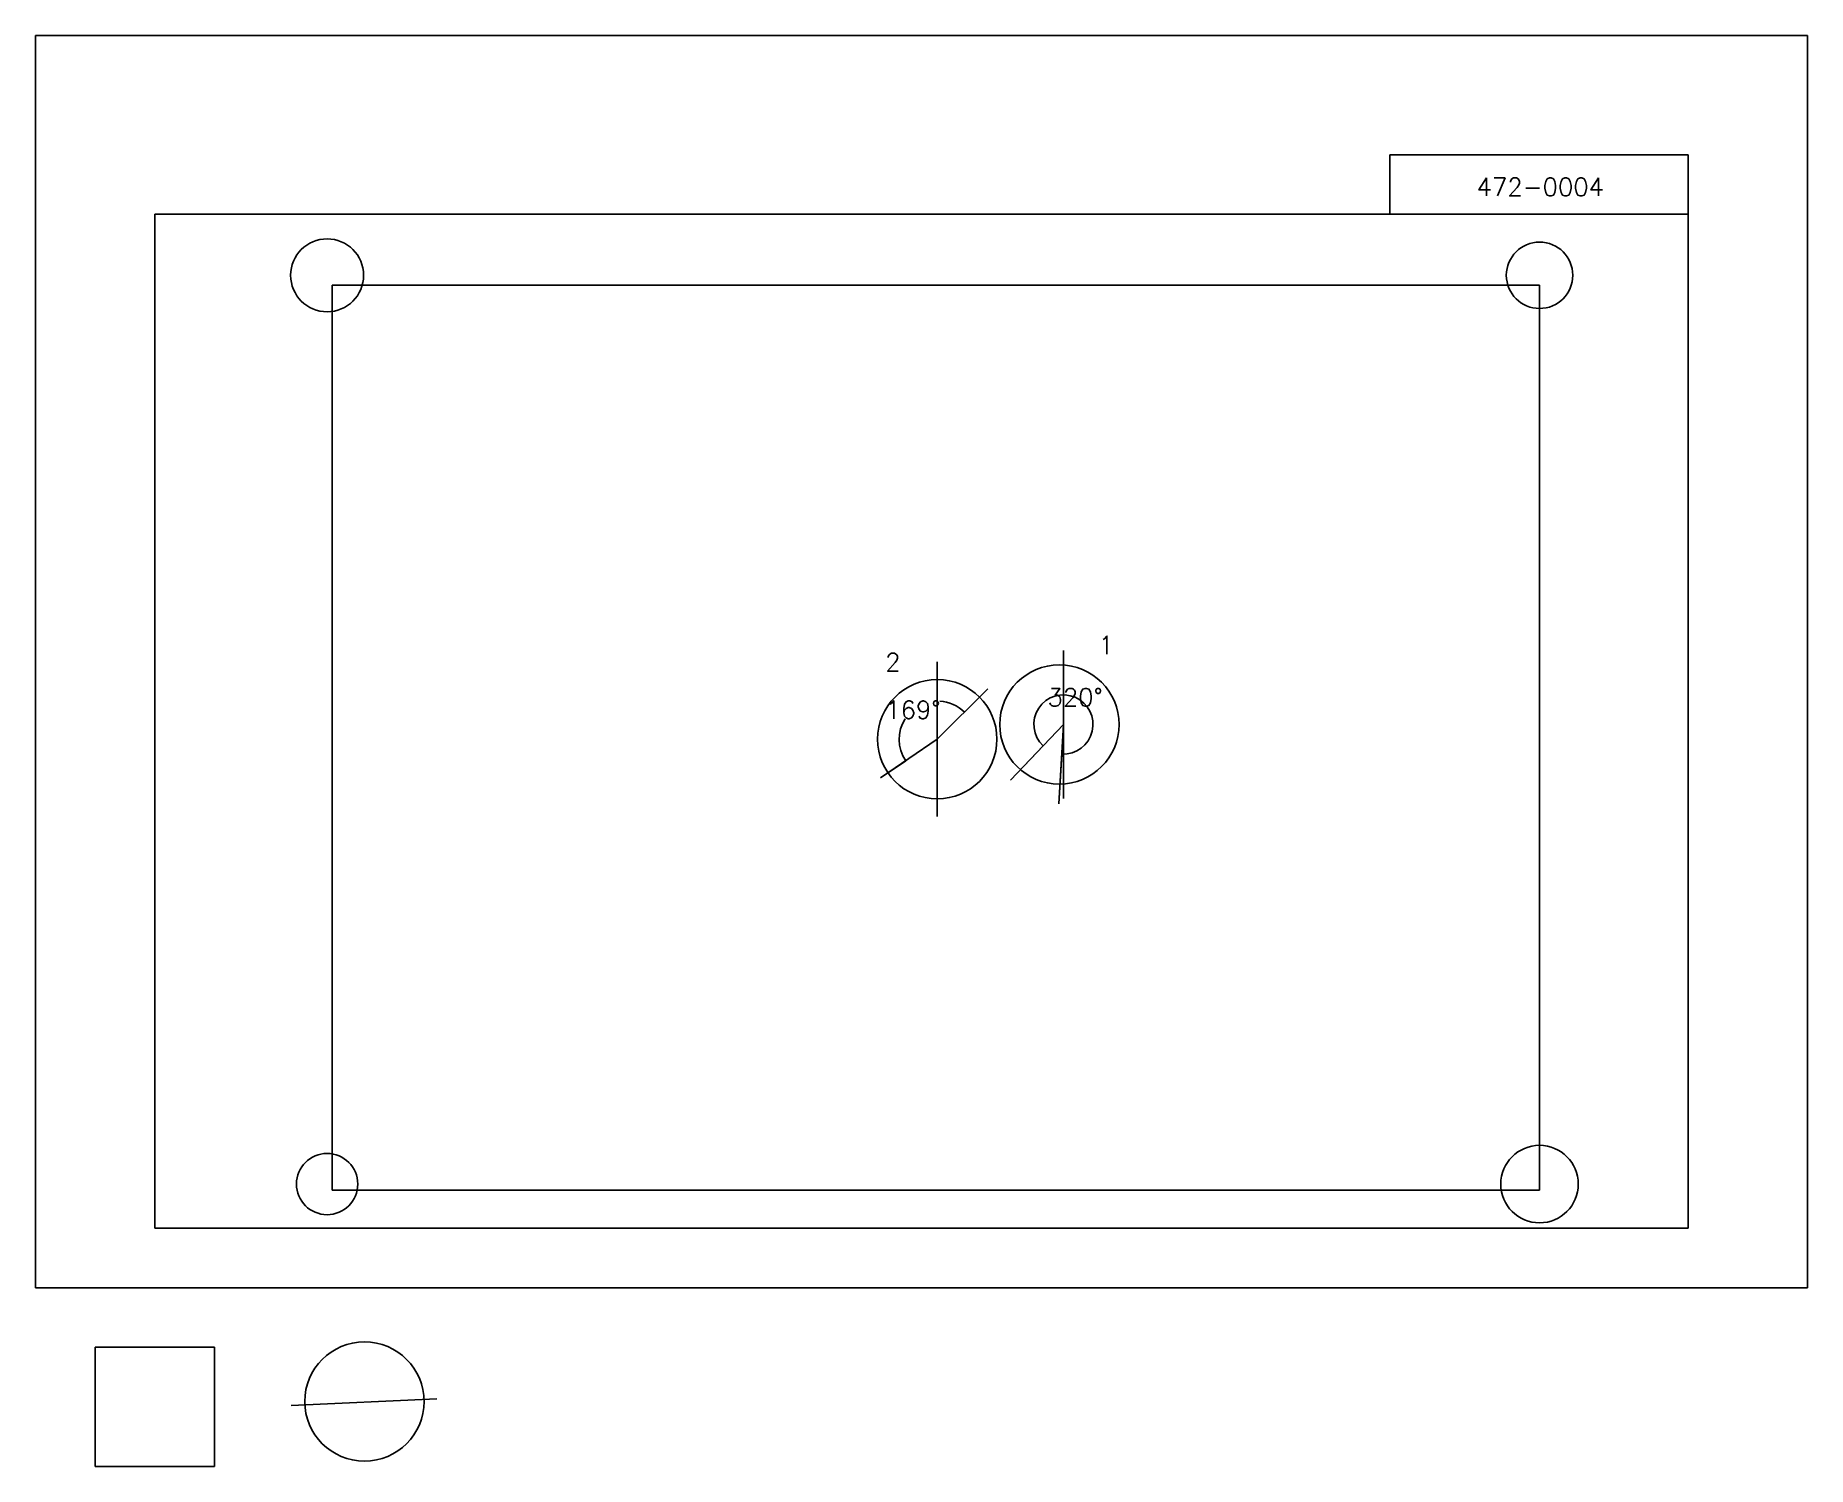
# Model space of a CAD drawing. Extents: x 0 to 1485000, y -150000 to 1050000.
import ezdxf

# ---------------------------------------------------------------- set-up
doc = ezdxf.new("R2010")
doc.units = 0
doc.header["$MEASUREMENT"] = 0
doc.layers.get('0').update_dxf_attribs({"linetype": 'CONTINUOUS'})
doc.layers.get('Defpoints').update_dxf_attribs({"linetype": 'CONTINUOUS'})
for name, color, linetype in [('_0-0_', 7, 'CONTINUOUS'), ('_0-1_V-nasSTD', 7, 'CONTINUOUS'), ('_0-2_番号', 7, 'CONTINUOUS'), ('ADD_LINE', 7, 'CONTINUOUS'), ('文字', 7, 'CONTINUOUS'), ('画像', 7, 'CONTINUOUS')]:
    doc.layers.add(name, color=color, linetype=linetype)
doc.styles.get("Standard").update_dxf_attribs({"font": 'txt', "height": 15000, "bigfont": 'bigfont.shx'})
doc.dimstyles.get("Standard").update_dxf_attribs({"dimtxt": 0.18, "dimasz": 0.18, "dimexe": 0.18, "dimexo": 0.0625, "dimgap": 0.09, "dimtad": 0, "dimtih": 1, "dimtoh": 1, "dimdec": 4, "dimzin": 0, "dimdsep": 46, "dimtxsty": 'Standard', "dimcen": 0.09, "dimadec": 0, "dimazin": 0, "dimtfac": 1, "dimtdec": 4, "dimtofl": 0, "dimtmove": 0, "dimatfit": 3, "dimfxl": 1, "dimtolj": 1, "dimtzin": 0, "dimarcsym": 0})
picture_1 = doc.add_image_def('image1.jpg', size_in_pixel=(800, 600))

# ---------------------------------------------------------------- blocks, each defined once
blk = doc.blocks.new('-000-CCURVE_ORG002')
at = {"layer": '_0-0_', "color": 5, "linetype": 'Continuous'}
for p, q in [((30, -10), (10, -10)), ((10, -10), (10, -30)), ((30, -30), (30, -10)), ((10, -30), (30, -30))]:
    blk.add_line(p, q, dxfattribs=at)
blk = doc.blocks.new('-008-$$ATRU$$11$$背景色$$色$$0_0_0')
at = {"layer": '_0-2_番号'}
blk.add_blockref('-000-CCURVE_ORG002', (0, 0), dxfattribs=at)
blk = doc.blocks.new('*D34')
at = {"layer": '_0-0_', "color": 0, "linetype": 'Continuous', "lineweight": -2}
for p, q in [((798087, 502052), (778440, 482485)), ((708152, 427481), (729233, 441832))]:
    blk.add_line(p, q, dxfattribs=at)
for start, end in [(44.881917, 86.269891), (147.525241, 214.244147)]:
    blk.add_arc((755729, 459868), 32052, start, end, dxfattribs=at)
at = {"layer": '_0-0_', "color": 0}
for points in [[(778440, 482486), (778440, 482486), (778440, 482485)], [(729233, 441832), (729233, 441832), (729233, 441831)]]:
    blk.add_solid(points, dxfattribs=at)
at = {"layer": 'Defpoints', "color": 0}
for p in [(749429, 491295), (798088, 502052), (755729, 459868), (708152, 427480)]:
    blk.add_point(p, dxfattribs=at)
at = {"layer": '_0-0_', "color": 0, "linetype": 'Continuous', "insert": (735314, 484578), "char_height": 15000, "attachment_point": 5}
blk.add_mtext('\\A1;169%%d', dxfattribs=at)
blk = doc.blocks.new('*D35')
at = {"layer": '_0-0_', "color": 0, "linetype": 'Continuous', "lineweight": -2}
for p, q in [((817199, 425607), (844348, 454236)), ((857670, 405746), (860021, 447469))]:
    blk.add_line(p, q, dxfattribs=at)
blk.add_arc((861417, 472234), 24805, 266.775007, 226.518671, dxfattribs=at)
at = {"layer": '_0-0_', "color": 0}
for points in [[(844348, 454236), (844348, 454236), (844348, 454236)], [(860021, 447468), (860021, 447468), (860021, 447468)]]:
    blk.add_solid(points, dxfattribs=at)
at = {"layer": 'Defpoints', "color": 0}
for p in [(849038, 493729), (861417, 472234), (817198, 425606), (857670, 405746)]:
    blk.add_point(p, dxfattribs=at)
at = {"layer": '_0-0_', "color": 0, "linetype": 'Continuous', "insert": (871250, 495007), "char_height": 15000, "attachment_point": 5}
blk.add_mtext('\\A1;320%%d', dxfattribs=at)

msp = doc.modelspace()

# ---------------------------------------------------------------- linework, layer by layer
at = {"color": 5, "linetype": 'Continuous'}
for centre, radius in [((244424.4, 848880.595), 30579.2687), ((1260424.4, 848880.595), 27848.33235), ((1260424.4, 86880.595), 32483.49996), ((244424.4, 86880.595), 25672.78835)]:
    msp.add_circle(centre, radius, dxfattribs=at)
at = {"layer": '_0-1_V-nasSTD', "color": 7, "linetype": 'Continuous'}
for p, q in [((1485000, 1050000), (0, 1050000)), ((0, 1050000), (0, 0)), ((1485000, 1050000), (0, 1050000)), ((0, 1050000), (0, 0)), ((1485000, 0), (1485000, 1050000)), ((1485000, 0), (1485000, 1050000)), ((1135000, 950000), (1135000, 900000)), ((1135000, 950000), (1385000, 950000)), ((1385000, 950000), (1385000, 900000)), ((1385000, 900000), (100000, 900000)), ((100000, 900000), (100000, 50000)), ((1385000, 50000), (1385000, 900000)), ((100000, 50000), (1385000, 50000)), ((0, 0), (1485000, 0)), ((0, 0), (1485000, 0))]:
    msp.add_line(p, q, dxfattribs=at)
at = {"layer": 'ADD_LINE', "color": 1, "linetype": 'Continuous'}
for p, q in [((755728.78789, 524696.63216), (755728.78789, 395039.36784)), ((861416.83422, 534252.14233), (861416.83422, 410215.85767)), ((214262.32302, -98799.56876), (336470.78129, -93322.43898))]:
    msp.add_line(p, q, dxfattribs=at)
at = {"layer": 'ADD_LINE', "color": 5, "linetype": 'Continuous'}
for p, q in [((755728.78789, 459868), (798087.5, 502052)), ((817198.5, 425606.5), (861416.83422, 472234)), ((861416.83422, 472234), (857670, 405746)), ((708151.5, 427480.5), (755728.78789, 459868))]:
    msp.add_line(p, q, dxfattribs=at)
at = {"layer": 'ADD_LINE', "color": 5, "linetype": 'ByBlock'}
for centre in [(858030.78789, 472234), (755728.78789, 459868), (275704.61091, -95468.83904)]:
    msp.add_circle(centre, 50000, dxfattribs=at)

# ---------------------------------------------------------------- block references
at = {"layer": '_0-0_', "xscale": 5000, "yscale": 5000, "zscale": 5000}
msp.add_blockref('-008-$$ATRU$$11$$背景色$$色$$0_0_0', (0, 0), dxfattribs=at)

# ---------------------------------------------------------------- texts
at = {"layer": '文字', "linetype": 'Continuous'}
msp.add_text('472-0004', height=15000, dxfattribs=at).set_placement((1207698.06436, 915464.91089))
at = {"layer": '文字', "color": 5, "linetype": 'Continuous'}
for s, p in [('1', (890809.5, 531302.5)), ('2', (712123.5, 517007.5))]:
    msp.add_text(s, height=15000, dxfattribs=at).set_placement(p)

# ---------------------------------------------------------------- dimensions: what is measured, and where the dimension line sits
at = {"layer": '_0-0_', "color": 5, "linetype": 'Continuous'}
for base, center, p1, p2, picture, middle in [((749428.60427, 491294.88536), (755728.78789, 459868), (708151.5, 427480.5), (798087.5, 502052), '*D34', (735313.90634, 484577.7966)), ((849037.83186, 493729.1004), (861416.83422, 472234), (817198.5, 425606.5), (857670, 405746), '*D35', (871249.54509, 495007.11347))]:
    dim = msp.add_angular_dim_3p(base=base, center=center, p1=p1, p2=p2, dimstyle='Standard', override={"dimtmove": 2}, dxfattribs=at)
    dim.commit()
    dim.dimension.update_dxf_attribs({"geometry": picture, "text_midpoint": middle})

# ---------------------------------------------------------------- pictures from other files: only their frames are drawn
at = {"layer": '画像', "color": 5, "linetype": 'Continuous'}
image = msp.add_image(picture_1, insert=(248591.5, 81647.5), size_in_units=(1011846.43242, 758884.82432), dxfattribs=at)
image.dxf.flags = 7

doc.saveas('drawing.dxf')
